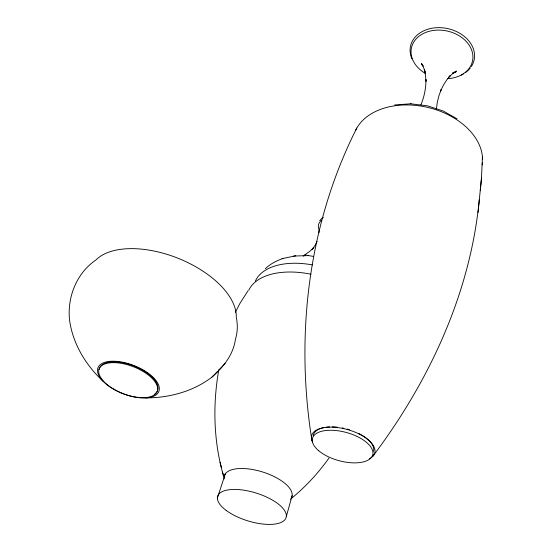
<?xml version="1.0" encoding="UTF-8"?>
<svg xmlns="http://www.w3.org/2000/svg" width="552" height="552" viewBox="0 0 552 552"><rect width="100%" height="100%" fill="white"/><g stroke="black" fill="none" stroke-linecap="round" stroke-linejoin="round"><path stroke-width="0.83" d="M318.932 232.751L318.973 230.239M436.363 109.268L437.294 102.389L438.916 95.82L441.2 89.514L440.593 90.942L443.387 85.215L446.699 79.999L450.487 75.341L448.562 77.487L452.329 73.927L456.394 71.077L452.426 73.513L455.986 71.87L452.723 72.892M480.261 190.523L481.503 177.958L482.427 156.789M372.697 456.414C429.035 381.805 470.297 293.436 479.295 199.658M478.032 212.499L481.503 177.958M218.868 369.322C212.541 404.899 213.5 441.986 223.76 476.749L222.559 472.084M286.295 516.582L292.125 495.648M217.378 498.063L225.306 473.83M420.921 104.811C424.274 96.814 425.978 88.182 425.978 79.516L425.916 81.33L425.488 75.293L424.371 69.559L425.199 72.312L423.625 67.579L421.452 63.363L423.142 65.936M317.062 241.417L314.971 245.523L311.949 249.607L313.922 247.475L309.713 251.346L304.255 255.307M356.799 128.071C308.271 223.87 295.003 335.057 311.942 440.586M235.338 312.335L240.017 303.262L247.965 290.869M145.328 397.923C168.933 397.971 193.152 391.609 212.03 377.05C223.415 367.046 233.268 354.798 235.428 339.335C237.677 332.125 237.808 324.472 236.27 317.103A77.411 40.938 21.7 0 0 178.91 258.605A77.411 40.938 21.7 0 0 95.903 259.992C76.59 273.157 67.047 297.169 69.573 320.167C72.774 343.765 85.829 365.217 103.093 381.273M328.923 458.125C318.007 473.457 305.097 487.361 290.455 499.194M319.753 220.683L321.857 218.337L323.382 217.495M212.03 377.05L217.253 371.634M219.572 369.198L225.154 363.409M265.367 268.7C270.308 263.849 276.869 260.592 283.328 258.364M303.407 255.969L306.029 254.596L303.572 255.866M293.671 256.045L308.458 255.604L313.529 256.411M281.982 258.674L295.7 255.797M410.674 103.797L427.441 105.825L443.132 110.966L456.987 118.797M394.625 104.977L411.116 103.762M307.843 255.61L308.458 255.604M422.625 65.108L421.514 64.087L423.087 66.061M220.055 462.265L221.442 467.647M224.209 478.894A35.356 14.897 17.3 0 1 260.434 471.332A35.356 14.897 17.3 0 1 291.394 497.876M248.745 290.345A66.026 36.811 17 0 1 310.969 274.22M255.424 281.002A62.307 35.259 17 0 1 312.48 264.925M319.201 230.053A17.995 11.212 16.9 0 1 321.43 220.379M313.232 435.7A31.174 14.614 15.4 0 1 323.769 427.607M326.156 427.193A31.174 14.614 15.4 0 1 329.62 426.896M332.159 426.862A31.174 14.614 15.4 0 1 337.334 427.179M342.24 427.924A31.174 14.614 15.4 0 1 343.875 428.255M347.098 429.049A31.174 14.614 15.4 0 1 349.506 429.753M358.579 433.375A31.174 14.614 15.4 0 1 360.642 434.458M361.298 434.824A31.174 14.614 15.4 0 1 373.538 451.377M355.598 130.375A65.943 45.657 13.4 0 1 427.172 107.274A65.943 45.657 13.4 0 1 482.558 159.252M482.441 162.523A65.943 45.657 13.4 0 1 482.144 164.945M312.57 442.042A32.727 15.318 15.4 0 1 348.353 429.815A32.727 15.318 15.4 0 1 369.447 458.733M410.295 53.178A32.547 25.012 12.1 0 1 447.817 28.621A32.547 25.012 12.1 0 1 471.298 66.606M470.318 67.965A32.547 25.012 12.1 0 1 465.419 72.622M463.39 73.947A32.547 25.012 12.1 0 1 461.203 75.106M411.944 58.878A32.547 25.012 12.1 0 1 410.433 53.999M425.261 73.354A31.236 23.971 12.1 0 1 421.369 34.61A31.236 23.971 12.1 0 1 469.752 46.12A31.236 23.971 12.1 0 1 447.693 78.688M99.084 369.688A31.133 14.407 21.2 0 1 136.392 367.018A31.133 14.407 21.2 0 1 154.739 394.045M226.203 510.421A35.839 14.518 17.3 0 0 284.646 520.025A35.839 14.518 17.3 0 0 244.736 490.335A35.839 14.518 17.3 0 0 226.203 510.421M318.725 450.756A31.243 14.566 15.4 0 0 370.785 458.139A31.243 14.566 15.4 0 0 338.293 430.815A31.243 14.566 15.4 0 0 318.725 450.756M108.309 385.517A31.153 14.393 21.2 0 0 157.016 391.906A31.153 14.393 21.2 0 0 119.232 363.03A31.153 14.393 21.2 0 0 108.309 385.517M107.543 385.199A32.665 15.111 21.2 0 0 158.638 391.92A32.665 15.111 21.2 0 0 119.059 361.615A32.665 15.111 21.2 0 0 107.543 385.199"/></g></svg>
